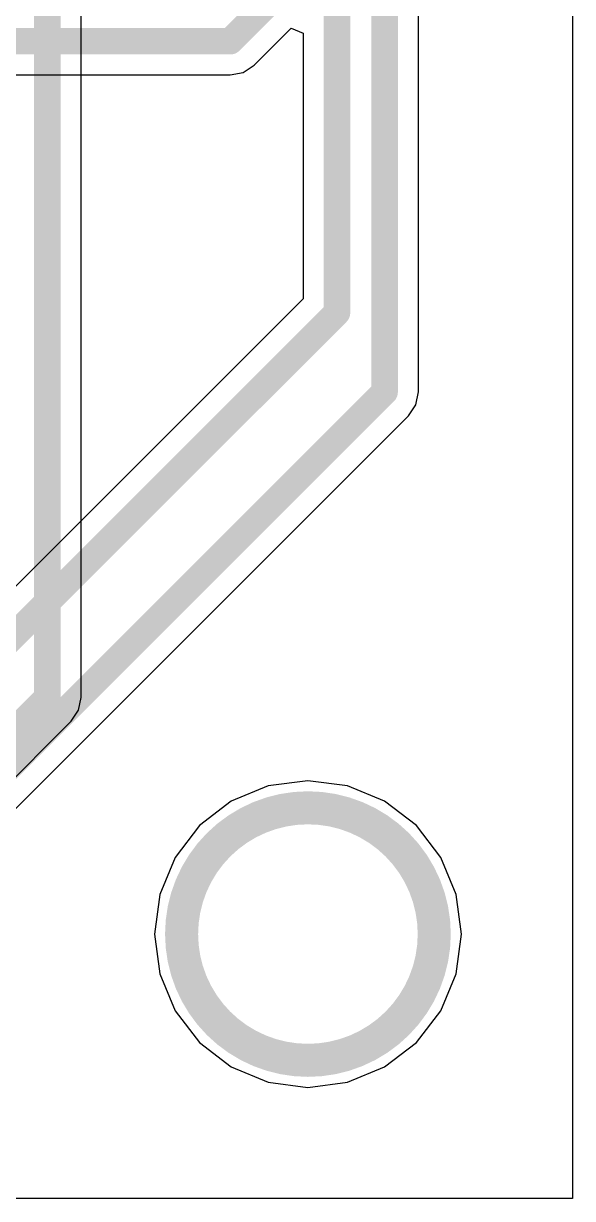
# Model space of a CAD drawing. Header units: millimetres. Extents: x 0.91 to 3, y 1 to 3.
# Drawn here: x 2.7925 to 3, y 1 to 1.4443 of the extents above; entities that cross this region are included whole.
import ezdxf

# ---------------------------------------------------------------- set-up
doc = ezdxf.new("R2010")
doc.units = ezdxf.units.MM
doc.header["$MEASUREMENT"] = 0
for name, color, linetype in [('BottomLayer', 5, 'Continuous'), ('BottomSolder', 6, 'Continuous'), ('MultiLayer', 9, 'Continuous'), ('TopLayer', 1, 'Continuous'), ('TopSolder', 216, 'Continuous')]:
    doc.layers.add(name, color=color, linetype=linetype)

msp = doc.modelspace()

# ---------------------------------------------------------------- linework, layer by layer
at = {"layer": 'BottomLayer'}
for p, q in [((3, 3), (3, 1)), ((2.81424, 1.1895), (2.81424, 1.46297)), ((2.81327, 1.18462), (2.81424, 1.1895)), ((2.81051, 1.18049), (2.81327, 1.18462)), ((2.72201, 1.09199), (2.81051, 1.18049)), ((2.88499, 1.15602), (2.871, 1.15023)), ((2.9, 1.158), (2.88499, 1.15602)), ((2.91501, 1.15602), (2.9, 1.158)), ((2.929, 1.15023), (2.91501, 1.15602)), ((2.871, 1.15023), (2.85899, 1.14101)), ((2.94101, 1.14101), (2.929, 1.15023)), ((2.85899, 1.14101), (2.84977, 1.129)), ((2.95023, 1.129), (2.94101, 1.14101)), ((2.84977, 1.129), (2.84398, 1.11501)), ((2.95602, 1.11501), (2.95023, 1.129)), ((2.84398, 1.11501), (2.842, 1.1)), ((2.958, 1.1), (2.95602, 1.11501)), ((2.842, 1.1), (2.84398, 1.08499)), ((2.95602, 1.08499), (2.958, 1.1)), ((2.84398, 1.08499), (2.84977, 1.071)), ((2.95023, 1.071), (2.95602, 1.08499)), ((2.84977, 1.071), (2.85899, 1.05899)), ((2.94101, 1.05899), (2.95023, 1.071)), ((2.85899, 1.05899), (2.871, 1.04977)), ((2.929, 1.04977), (2.94101, 1.05899)), ((2.871, 1.04977), (2.88499, 1.04398)), ((2.91501, 1.04398), (2.929, 1.04977)), ((2.88499, 1.04398), (2.9, 1.042)), ((2.9, 1.042), (2.91501, 1.04398)), ((3, 1), (1, 1))]:
    msp.add_line(p, q, dxfattribs=at)
at = {"layer": 'BottomLayer', "const_width": 0.01}
for points in [[(2.8015, 1.1895), (2.8015, 1.6155)], [(2.713, 1.101), (2.8015, 1.1895)]]:
    msp.add_lwpolyline(points, dxfattribs=at)
at = {"layer": 'BottomLayer'}
for points, const_width in [([(2.799, 1.1895, 1), (2.804, 1.1895, 1)], 0.005), ([(2.799, 1.1895, 1), (2.804, 1.1895, 1)], 0.005), ([(2.85425, 1.1, 1), (2.94575, 1.1, 1)], 0.0085)]:
    msp.add_lwpolyline(points, format="xyb", close=True, dxfattribs=dict(at, const_width=const_width))
at = {"layer": 'BottomSolder', "const_width": 0.0125}
msp.add_lwpolyline([(2.85225, 1.1, 1), (2.94775, 1.1, 1)], format="xyb", close=True, dxfattribs=at)
at = {"layer": 'MultiLayer', "const_width": 0.0085}
msp.add_lwpolyline([(2.85425, 1.1, 1), (2.94575, 1.1, 1)], format="xyb", close=True, dxfattribs=at)
at = {"layer": 'TopLayer'}
for p, q in [((3, 3), (3, 1)), ((2.94174, 1.305), (2.94174, 1.792)), ((2.87964, 1.42862), (2.89364, 1.44261)), ((2.89364, 1.44261), (2.89826, 1.4407)), ((2.89826, 1.4407), (2.89826, 1.34028)), ((2.87551, 1.42586), (2.87964, 1.42862)), ((2.45975, 1.42489), (2.87063, 1.42489)), ((2.87063, 1.42489), (2.87551, 1.42586)), ((2.89826, 1.34028), (2.68633, 1.12835)), ((2.94077, 1.30012), (2.94174, 1.305)), ((2.93801, 1.29599), (2.94077, 1.30012)), ((2.71501, 1.07299), (2.93801, 1.29599)), ((2.88499, 1.15602), (2.871, 1.15023)), ((2.9, 1.158), (2.88499, 1.15602)), ((2.91501, 1.15602), (2.9, 1.158)), ((2.929, 1.15023), (2.91501, 1.15602)), ((2.871, 1.15023), (2.85899, 1.14101)), ((2.94101, 1.14101), (2.929, 1.15023)), ((2.85899, 1.14101), (2.84977, 1.129)), ((2.95023, 1.129), (2.94101, 1.14101)), ((2.84977, 1.129), (2.84398, 1.11501)), ((2.95602, 1.11501), (2.95023, 1.129)), ((2.84398, 1.11501), (2.842, 1.1)), ((2.958, 1.1), (2.95602, 1.11501)), ((2.842, 1.1), (2.84398, 1.08499)), ((2.95602, 1.08499), (2.958, 1.1)), ((2.84398, 1.08499), (2.84977, 1.071)), ((2.95023, 1.071), (2.95602, 1.08499)), ((2.84977, 1.071), (2.85899, 1.05899)), ((2.94101, 1.05899), (2.95023, 1.071)), ((2.85899, 1.05899), (2.871, 1.04977)), ((2.929, 1.04977), (2.94101, 1.05899)), ((2.871, 1.04977), (2.88499, 1.04398)), ((2.91501, 1.04398), (2.929, 1.04977)), ((2.88499, 1.04398), (2.9, 1.042)), ((2.9, 1.042), (2.91501, 1.04398)), ((3, 1), (1, 1))]:
    msp.add_line(p, q, dxfattribs=at)
at = {"layer": 'TopLayer', "const_width": 0.01}
for points in [[(2.929, 1.305), (2.929, 1.792)], [(2.911, 1.335), (2.911, 1.72)], [(2.87063, 1.43763), (2.893, 1.46)], [(2.13579, 1.43763), (2.87063, 1.43763)], [(2.682, 1.106), (2.911, 1.335)], [(2.706, 1.082), (2.929, 1.305)]]:
    msp.add_lwpolyline(points, dxfattribs=at)
at = {"layer": 'TopLayer'}
for points, const_width in [([(2.86813, 1.43763, 1), (2.87313, 1.43763, 1)], 0.005), ([(2.86813, 1.43763, 1), (2.87313, 1.43763, 1)], 0.005), ([(2.9085, 1.335, 1), (2.9135, 1.335, 1)], 0.005), ([(2.9085, 1.335, 1), (2.9135, 1.335, 1)], 0.005), ([(2.9265, 1.305, 1), (2.9315, 1.305, 1)], 0.005), ([(2.9265, 1.305, 1), (2.9315, 1.305, 1)], 0.005), ([(2.85425, 1.1, 1), (2.94575, 1.1, 1)], 0.0085)]:
    msp.add_lwpolyline(points, format="xyb", close=True, dxfattribs=dict(at, const_width=const_width))
at = {"layer": 'TopSolder', "const_width": 0.0125}
msp.add_lwpolyline([(2.85225, 1.1, 1), (2.94775, 1.1, 1)], format="xyb", close=True, dxfattribs=at)

doc.saveas('drawing.dxf')
